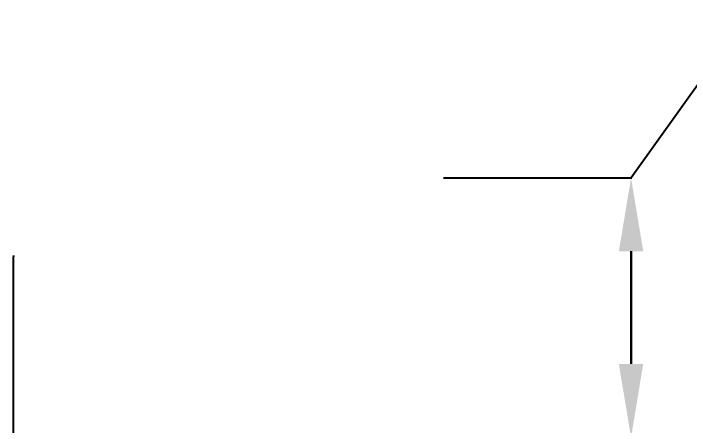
# Model space of a CAD drawing. Header units: millimetres. Extents: x 21 to 5427, y 20 to 4028.
# Drawn here: x 4572.1 to 4941.3, y 1734.7 to 1959.5 of the extents above; entities that cross this region are included whole.
import ezdxf

# ---------------------------------------------------------------- set-up
doc = ezdxf.new("R2010")
doc.units = ezdxf.units.MM
doc.layers.add('DIMS', color=1, linetype='Continuous')
doc.styles.get("Standard").update_dxf_attribs({"font": 'arial.ttf'})
doc.dimstyles.new('ISO-25', dxfattribs={"dimtxt": 2.5, "dimasz": 2.5, "dimexe": 1.25, "dimexo": 0.625, "dimtad": 1, "dimtxsty": 'Standard', "dimcen": 2.5, "dimadec": 0, "dimazin": 0, "dimtfac": 1, "dimtmove": 0, "dimatfit": 3, "dimfxl": 1, "dimarcsym": 0})

# ---------------------------------------------------------------- blocks, each defined once
blk = doc.blocks.new('*D12')
at = {"layer": 'Defpoints', "color": 0}
for p in [(4806.49, 1869.77), (4715.64, 1728.29), (4909.37, 1728.29)]:
    blk.add_point(p, dxfattribs=at)
at = {"layer": 'DIMS', "color": 0, "lineweight": -2}
for p, q in [((4949.37, 1925.39), (4909.37, 1869.77)), ((4989.37, 1925.39), (4949.37, 1925.39)), ((4806.99, 1869.77), (4909.87, 1869.77)), ((4909.37, 1829.77), (4909.37, 1768.29)), ((4909.37, 1768.29), (4909.37, 1829.77)), ((4716.14, 1728.29), (4909.87, 1728.29))]:
    blk.add_line(p, q, dxfattribs=at)
at = {"layer": 'DIMS', "color": 0}
for points in [[(4916.04, 1829.77), (4902.7, 1829.77), (4909.37, 1869.77)], [(4902.7, 1768.29), (4916.04, 1768.29), (4909.37, 1728.29)]]:
    blk.add_solid(points, dxfattribs=at)
at = {"layer": 'DIMS', "color": 0, "insert": (5009.69, 1925.39), "char_height": 30, "attachment_point": 5, "rotation": 90}
blk.add_mtext('140', dxfattribs=at)

msp = doc.modelspace()

# ---------------------------------------------------------------- linework, layer by layer
for p in [(4572.05, 1827.43), (4572.08, 1698.29)]:
    msp.add_line(p, (4572.08, 1826.77))

# ---------------------------------------------------------------- dimensions: what is measured, and where the dimension line sits
at = {"layer": 'DIMS'}
dim = msp.add_linear_dim(base=(4909.37, 1728.29), p1=(4806.49, 1869.77), p2=(4715.64, 1728.29), angle=270, text='140', dimstyle='ISO-25', override={"dimscale": 1, "dimtxt": 30, "dimasz": 40, "dimexe": 0.5, "dimexo": 0.5, "dimgap": 5, "dimtad": 0, "dimtih": 1, "dimtoh": 1, "dimdec": 0, "dimlfac": 1, "dimzin": 0, "dimsd1": 0, "dimadec": 2, "dimtfac": 2, "dimtdec": 1, "dimfxlon": 0, "dimtzin": 0}, dxfattribs=at)
dim.commit()
dim.dimension.update_dxf_attribs({"geometry": '*D12', "text_midpoint": (5009.69, 1925.39), "dimtype": 160, "text_rotation": 90})

doc.saveas('drawing.dxf')
